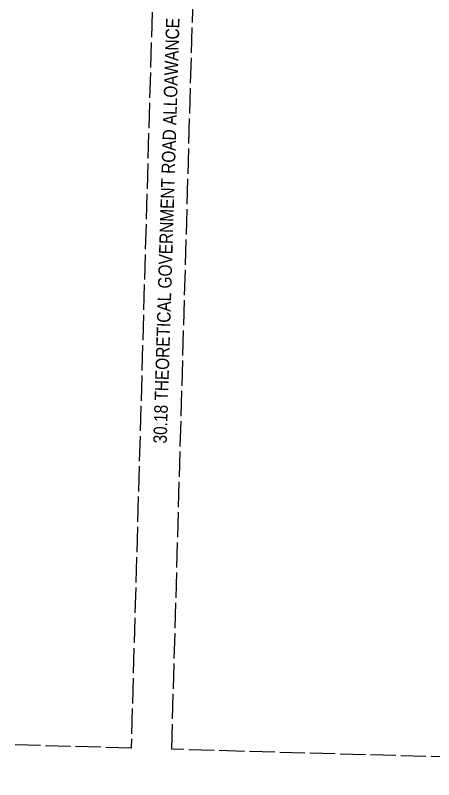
# Model space of a CAD drawing. Extents: x 363066 to 375462, y 6077936 to 6083550.
# Drawn here: x 372010 to 372321, y 6079986 to 6080553 of the extents above; entities that cross this region are included whole.
import ezdxf

# ---------------------------------------------------------------- set-up
doc = ezdxf.new("R2010")
doc.units = 0
doc.header["$LTSCALE"] = 5
doc.linetypes.add('foc-UNSURVEYED', pattern=[12.5, 10, -2.5])
doc.linetypes.add('UNSURVEY_LINE', pattern=[4.5, 3.75, -0.75])
doc.layers.add('L-USEC', color=7, linetype='foc-UNSURVEYED')
doc.styles.add('80L', font='ARIALN.TTF', dxfattribs={"height": 10})

msp = doc.modelspace()

# ---------------------------------------------------------------- linework, layer by layer
at = {"layer": 'L-USEC', "linetype": 'UNSURVEY_LINE'}
for p, q in [((372118.84, 6080803.03), (372096.25, 6080008.98)), ((372126.4, 6080008.12), (372148.99, 6080802.17)), ((372096.25, 6080008.98), (372010.14, 6080011.42)), ((372922.64, 6079985.51), (372126.4, 6080008.12))]:
    msp.add_line(p, q, dxfattribs=at)

# ---------------------------------------------------------------- next in the draw order: texts
at = {"layer": 'L-USEC', "insert": (372112.67, 6080235.09), "char_height": 9.9929, "attachment_point": 1, "rotation": 88.2639, "style": '80L', "bg_fill": 3, "box_fill_scale": 1.15, "bg_fill_color": 256, "bg_fill_true_color": 256, "bg_fill_transparency": 0}
msp.add_mtext_dynamic_manual_height_columns('\\pi0.32804;30.18 THEORETICAL GOVERNMENT ROAD ALLOAWANCE', width=315.7123, gutter_width=49.98, heights=[0], dxfattribs=at)

doc.saveas('drawing.dxf')
